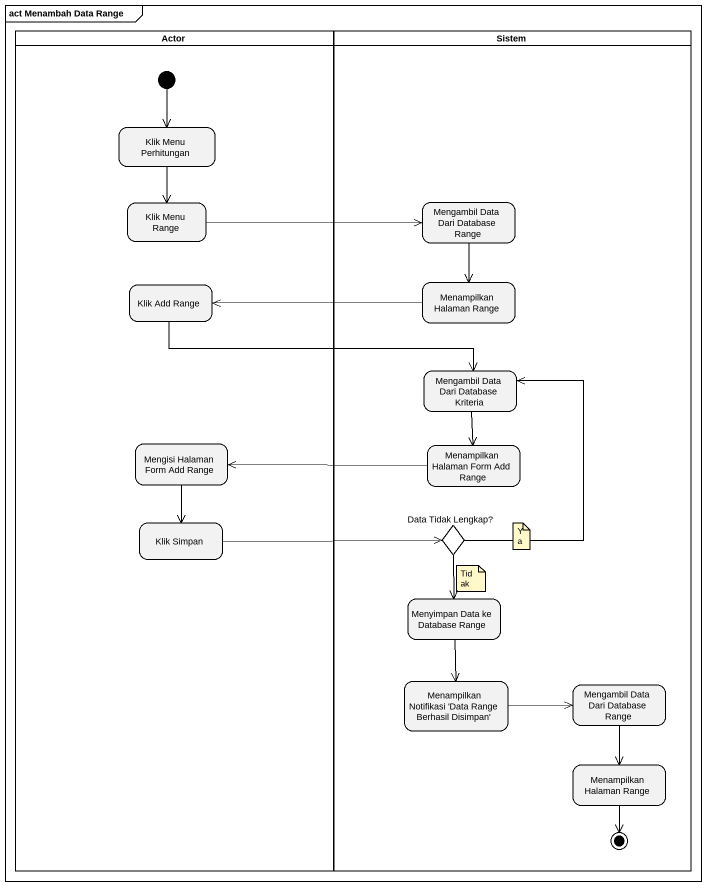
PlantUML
@startuml
mainframe act Menambah Data Range
hide empty description
state "Actor" as Actor_ <<partition>> {
  state "Klik Menu Perhitungan" as Klik_Menu_Perhitungan
  state "Klik Menu Range" as Klik_Menu_Range
  state "Klik Add Range" as Klik_Add_Range
  state "Mengisi Halaman Form Add Range" as Mengisi_Halaman_Form_Add
  state "Klik Simpan" as Klik_Simpan
  [*] --> Klik_Menu_Perhitungan
}
state Sistem <<partition>> {
  state "Mengambil Data Dari Database Range" as Mengambil_Data_Dari
  state "Menampilkan Halaman Range" as Menampilkan_Halaman_Range
  state "Mengambil Data Dari Database Kriteria" as Mengambil_Data_Dari_2
  state "Menampilkan Halaman Form Add Range" as Menampilkan_Halaman_Form
  state "Data Tidak Lengkap?" as Data_Tidak_Lengkap <<choice>>
  state "Menyimpan Data ke Database Range" as Menyimpan_Data_ke_Database
  state "Menampilkan Notifikasi 'Data Range Berhasil Disimpan'" as Menampilkan_Notifikasi_Data
  state "Mengambil Data Dari Database Range" as Mengambil_Data_Dari_3
  state "Menampilkan Halaman Range" as Menampilkan_Halaman_Range_2
  Menampilkan_Halaman_Range_2 --> [*]
}
Klik_Menu_Perhitungan --> Klik_Menu_Range
Klik_Menu_Range -right-> Mengambil_Data_Dari
Mengambil_Data_Dari --> Menampilkan_Halaman_Range
Klik_Add_Range -right-> Mengambil_Data_Dari_2
Menampilkan_Halaman_Range -left-> Klik_Add_Range
Mengambil_Data_Dari_2 --> Menampilkan_Halaman_Form
Mengisi_Halaman_Form_Add --> Klik_Simpan
Menampilkan_Halaman_Form -left-> Mengisi_Halaman_Form_Add
Klik_Simpan -right-> Data_Tidak_Lengkap
Data_Tidak_Lengkap -up-> Mengambil_Data_Dari_2
Data_Tidak_Lengkap --> Menyimpan_Data_ke_Database
Menyimpan_Data_ke_Database --> Menampilkan_Notifikasi_Data
Menampilkan_Notifikasi_Data -right-> Mengambil_Data_Dari_3
Mengambil_Data_Dari_3 --> Menampilkan_Halaman_Range_2
note as N1
  Ya
end note
note as N2
  Tidak
end note
@enduml
